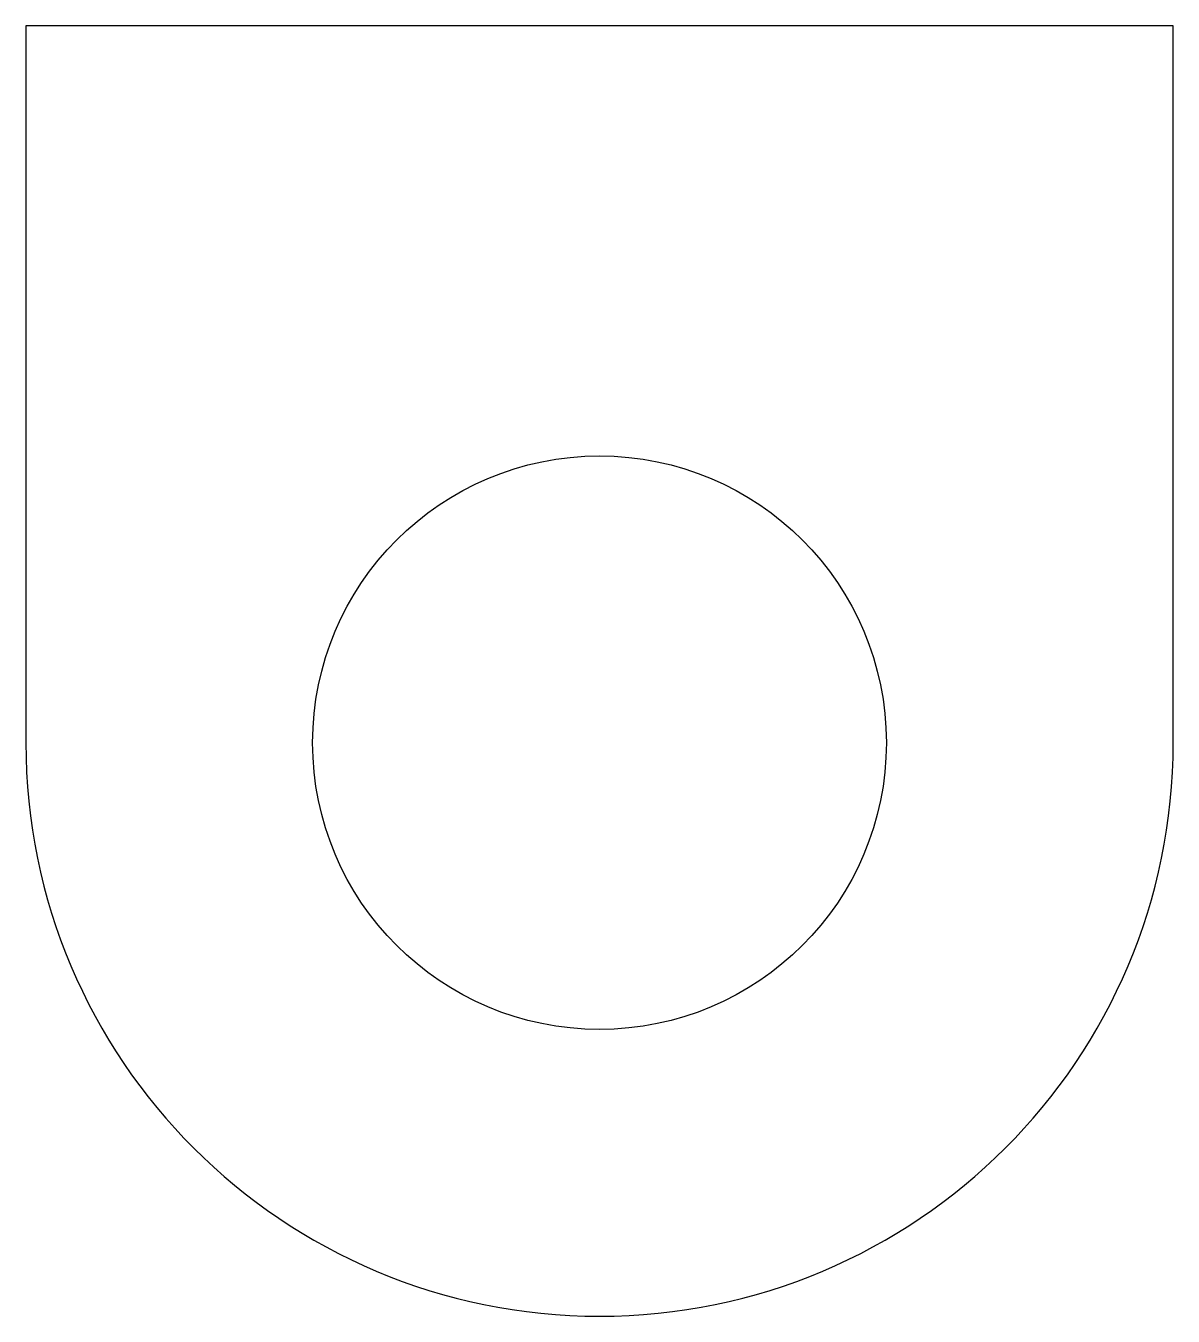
# Model space of a CAD drawing. Header units: millimetres. Extents: x 105 to 185, y -121.9 to -31.9.
import ezdxf

# ---------------------------------------------------------------- set-up
doc = ezdxf.new("R2010")
doc.units = ezdxf.units.MM

msp = doc.modelspace()

# ---------------------------------------------------------------- linework, layer by layer
for p, q in [((185.033, -31.899), (105.033, -31.899)), ((105.033, -31.899), (105.033, -81.899)), ((185.033, -81.899), (185.033, -31.899))]:
    msp.add_line(p, q)
msp.add_circle((145.033, -81.899), 20)
msp.add_arc((145.033, -81.899), 40, 180, 0)

doc.saveas('drawing.dxf')
